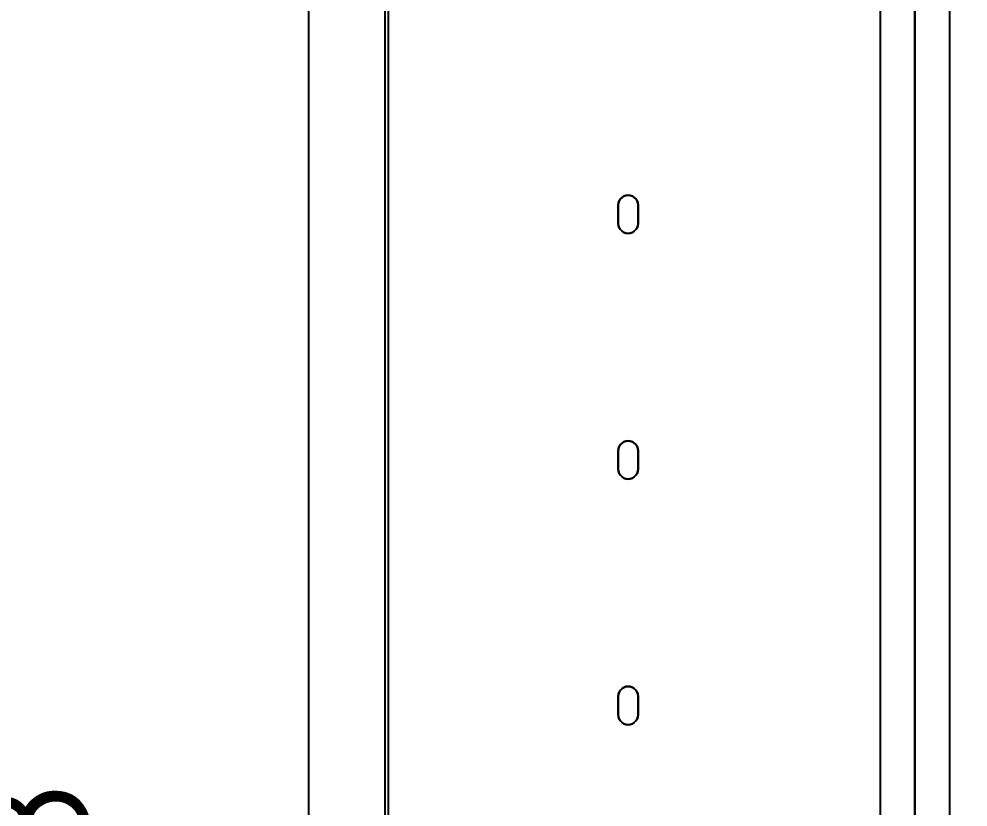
# Model space of a CAD drawing. Header units: millimetres. Extents: x 151130 to 215929, y 2134 to 34533.
# Drawn here: x 168946.5 to 169193.7, y 23129.4 to 23334.6 of the extents above; entities that cross this region are included whole.
import ezdxf

# ---------------------------------------------------------------- set-up
doc = ezdxf.new("R2010")
doc.units = ezdxf.units.MM
for name, color, linetype in [('MUEBLES', 8, 'Continuous'), ('OH CUBIERTA', 3, 'Continuous'), ('OH!-Furniture', 7, 'Continuous'), ('OH-_LAM-B', 6, 'Continuous')]:
    doc.layers.add(name, color=color, linetype=linetype)
doc.styles.get("Standard").update_dxf_attribs({"font": 'isocp2.shx'})

# ---------------------------------------------------------------- blocks, each defined once
blk = doc.blocks.new('CUR25.15070')
at = {"layer": 'OH CUBIERTA'}
blk.add_lwpolyline([(0, 0), (0, 700), (1500, 700), (1500, 0)], close=True, dxfattribs=at)
at = {"layer": 'OH-_LAM-B', "insert": (622.28, 245.03), "char_height": 50, "width": 489.7613, "attachment_point": 1}
blk.add_mtext('{\\H0.6x;CUR25.15070.B}', dxfattribs=at)
blk = doc.blocks.new('1000 DOBLE')
at = {"layer": 'OH!-Furniture', "color": 2}
blk.add_lwpolyline([(2093.89, 613.22), (1093.89, 613.22), (1093.89, 368.2), (2093.89, 368.2)], close=True, dxfattribs=at)
at = {"layer": 'OH!-Furniture', "color": 2, "flags": 128}
for points in [[(1714.05, 548.12), (1713.49, 548.17), (1712.92, 548.36), (1712.45, 548.69), (1712.03, 549.11), (1711.7, 549.58), (1711.51, 550.14), (1711.47, 550.71), (1711.51, 551.27), (1711.7, 551.83), (1712.03, 552.3), (1712.45, 552.73), (1712.92, 553.05), (1713.49, 553.24), (1714.05, 553.29), (1718.84, 553.29), (1719.4, 553.24), (1719.97, 553.05), (1720.44, 552.73), (1720.86, 552.3), (1721.19, 551.83), (1721.38, 551.27), (1721.42, 550.71), (1721.38, 550.14), (1721.19, 549.58), (1720.86, 549.11), (1720.44, 548.69), (1719.97, 548.36), (1719.4, 548.17), (1718.84, 548.12)], [(1718.84, 553.29), (1714.05, 553.29), (1713.49, 553.24), (1712.92, 553.05), (1712.45, 552.73), (1712.03, 552.3), (1711.7, 551.83), (1711.51, 551.27), (1711.47, 550.71), (1711.51, 550.14), (1711.7, 549.58), (1712.03, 549.11), (1712.45, 548.69), (1712.92, 548.36), (1713.49, 548.17), (1714.05, 548.12), (1718.84, 548.12), (1719.4, 548.17), (1719.97, 548.36), (1720.44, 548.69), (1720.86, 549.11), (1721.19, 549.58), (1721.38, 550.14), (1721.42, 550.71), (1721.38, 551.27), (1721.19, 551.83), (1720.86, 552.3), (1720.44, 552.73), (1719.97, 553.05), (1719.4, 553.24)], [(1778.01, 548.12), (1777.45, 548.17), (1776.89, 548.36), (1776.42, 548.69), (1775.99, 549.11), (1775.67, 549.58), (1775.48, 550.14), (1775.43, 550.71), (1775.48, 551.27), (1775.67, 551.83), (1775.99, 552.3), (1776.42, 552.73), (1776.89, 553.05), (1777.45, 553.24), (1778.01, 553.29), (1782.8, 553.29), (1783.37, 553.24), (1783.93, 553.05), (1784.4, 552.73), (1784.82, 552.3), (1785.15, 551.83), (1785.34, 551.27), (1785.39, 550.71), (1785.34, 550.14), (1785.15, 549.58), (1784.82, 549.11), (1784.4, 548.69), (1783.93, 548.36), (1783.37, 548.17), (1782.8, 548.12)], [(1782.8, 553.29), (1778.01, 553.29), (1777.45, 553.24), (1776.89, 553.05), (1776.42, 552.73), (1775.99, 552.3), (1775.67, 551.83), (1775.48, 551.27), (1775.43, 550.71), (1775.48, 550.14), (1775.67, 549.58), (1775.99, 549.11), (1776.42, 548.69), (1776.89, 548.36), (1777.45, 548.17), (1778.01, 548.12), (1782.8, 548.12), (1783.37, 548.17), (1783.93, 548.36), (1784.4, 548.69), (1784.82, 549.11), (1785.15, 549.58), (1785.34, 550.14), (1785.39, 550.71), (1785.34, 551.27), (1785.15, 551.83), (1784.82, 552.3), (1784.4, 552.73), (1783.93, 553.05), (1783.37, 553.24)], [(1841.98, 548.12), (1841.41, 548.17), (1840.85, 548.36), (1840.38, 548.69), (1839.96, 549.11), (1839.63, 549.58), (1839.44, 550.14), (1839.4, 550.71), (1839.44, 551.27), (1839.63, 551.83), (1839.96, 552.3), (1840.38, 552.73), (1840.85, 553.05), (1841.41, 553.24), (1841.98, 553.29), (1846.77, 553.29), (1847.33, 553.24), (1847.9, 553.05), (1848.37, 552.73), (1848.79, 552.3), (1849.12, 551.83), (1849.3, 551.27), (1849.35, 550.71), (1849.3, 550.14), (1849.12, 549.58), (1848.79, 549.11), (1848.37, 548.69), (1847.9, 548.36), (1847.33, 548.17), (1846.77, 548.12)], [(1846.77, 553.29), (1841.98, 553.29), (1841.41, 553.24), (1840.85, 553.05), (1840.38, 552.73), (1839.96, 552.3), (1839.63, 551.83), (1839.44, 551.27), (1839.4, 550.71), (1839.44, 550.14), (1839.63, 549.58), (1839.96, 549.11), (1840.38, 548.69), (1840.85, 548.36), (1841.41, 548.17), (1841.98, 548.12), (1846.77, 548.12), (1847.33, 548.17), (1847.9, 548.36), (1848.37, 548.69), (1848.79, 549.11), (1849.12, 549.58), (1849.3, 550.14), (1849.35, 550.71), (1849.3, 551.27), (1849.12, 551.83), (1848.79, 552.3), (1848.37, 552.73), (1847.9, 553.05), (1847.33, 553.24)]]:
    blk.add_lwpolyline(points, close=True, dxfattribs=at)
blk = doc.blocks.new('B4')
at = {"color": 5}
blk.add_lwpolyline([(-50, -709), (-1450, -709), (-1450, -691), (-50, -691)], close=True, dxfattribs=at)
at = {"layer": 'MUEBLES'}
blk.add_lwpolyline([(-1469.5, -562), (-55.5, -562), (-55.5, -542), (-1469.5, -542)], close=True, dxfattribs=at)
at = {"layer": 'OH CUBIERTA'}
for p in [(-1500, -700), (-1500, -1400)]:
    blk.add_blockref('CUR25.15070', p, dxfattribs=at)
at = {"layer": 'OH!-Furniture'}
blk.add_blockref('1000 DOBLE', (-2343.89, -1176), dxfattribs=at)

msp = doc.modelspace()

# ---------------------------------------------------------------- block references
at = {"color": 5, "rotation": 90}
msp.add_blockref('B4', (168479.88, 23783.22), dxfattribs=at)

doc.saveas('drawing.dxf')
